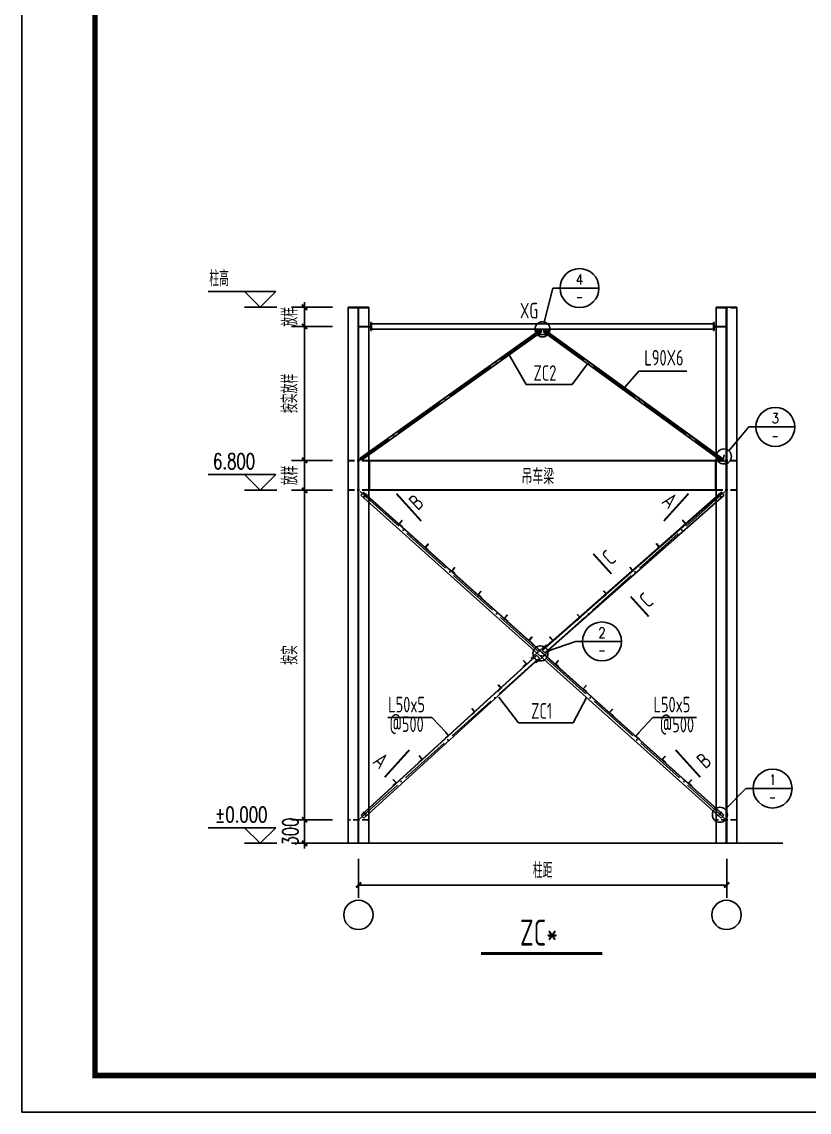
# Model space of a CAD drawing. Extents: x -33967 to 1773478, y -1022458 to -784650.
# Drawn here: x 1012492 to 1042812, y -1022458 to -980458 of the extents above; entities that cross this region are included whole.
import ezdxf
from ezdxf.enums import TextEntityAlignment as Align

# ---------------------------------------------------------------- set-up
doc = ezdxf.new("R2010")
doc.units = 0
doc.header["$LTSCALE"] = 1000
doc.header["$MEASUREMENT"] = 0
doc.linetypes.add('DASH', pattern=[0.35, 0.25, -0.1])
doc.linetypes.add('DOTE', pattern=[2.42, 2, -0.2, 0.02, -0.2])
for name, color, linetype in [('AXIS', 3, 'Continuous'), ('AXIS_TEXT', 7, 'Continuous'), ('DOTE', 1, 'DOTE'), ('GZ', 50, 'Continuous'), ('PUB_TEXT', 7, 'Continuous'), ('PUB_TITLE', 4, 'Continuous'), ('SC', 3, 'Continuous'), ('TEXT', 7, 'Continuous'), ('吊车梁', 161, 'Continuous'), ('文字', 7, 'Continuous'), ('角钢', 6, 'Continuous')]:
    doc.layers.add(name, color=color, linetype=linetype)
doc.styles.add('_TCH_DIM', font='SIMPLEX', dxfattribs={"bigfont": 'GBCBIG'})
doc.styles.add('_TCH_DIM_T3', font='SIMPLEX', dxfattribs={"width": 0.705882, "bigfont": 'GBCBIG'})
doc.styles.add('_TCH_LABEL', font='COMPLEX', dxfattribs={"bigfont": 'GBCBIG'})
doc.styles.add('C', font='tssdeng.shx', dxfattribs={"height": 3, "bigfont": 'tssdchn.shx'})
doc.styles.add('COMPLEX', font='COMPLEX')
doc.styles.add('TSSD_Label', font='tssdeng.shx', dxfattribs={"width": 0.7, "bigfont": 'hztxt.shx'})
doc.dimstyles.new('TCH-200-10', dxfattribs={"dimtxt": 595, "dimasz": 200, "dimexe": 500, "dimexo": 600, "dimgap": 252.5, "dimtad": 1, "dimdec": 0, "dimlfac": 0.1, "dimzin": 0, "dimdsep": 46, "dimtxsty": '_TCH_DIM_T3', "dimblk": 'ARCHTICK', "dimcen": 0.09, "dimclrd": 124, "dimclre": 124, "dimclrt": 7, "dimazin": 2, "dimtfac": 1, "dimtdec": 0, "dimtix": 1, "dimtmove": 2, "dimatfit": 3, "dimfxl": 1, "dimtolj": 1, "dimtzin": 0, "dimarcsym": 0})

# ---------------------------------------------------------------- blocks, each defined once
blk = doc.blocks.new('_AXISO')
blk.add_circle((0, 0), 0.5)
at = {"layer": 'AXIS_TEXT', "style": 'COMPLEX', "width": 1.041667}
blk.add_attdef('A', text='', height=0.56, dxfattribs=at).set_placement((-0.25, -0.28), (0.25, -0.28), align=Align.FIT)
blk = doc.blocks.new('_ArchTick')
at = {"color": 0, "linetype": 'ByBlock', "const_width": 0.4}
blk.add_lwpolyline([(-0.5, -0.5), (0.5, 0.5)], dxfattribs=at)
blk = doc.blocks.new('*D262')
at = {"layer": 'AXIS', "color": 124, "lineweight": -2, "transparency": 16777216}
for p, q in [((1024457, -1011195), (1022882, -1011195)), ((1023382, -1011195), (1023382, -1010995)), ((1023382, -1012102), (1023382, -1011195)), ((1024457, -1012102), (1022882, -1012102)), ((1023382, -1012102), (1023382, -1012302))]:
    blk.add_line(p, q, dxfattribs=at)
at = {"layer": 'Defpoints', "color": 0, "transparency": 16777216}
for p in [(1023382, -1011195), (1025057, -1011195), (1025057, -1012102)]:
    blk.add_point(p, dxfattribs=at)
at = {"layer": 'AXIS', "color": 124, "lineweight": -2, "transparency": 16777216, "xscale": 200, "yscale": 200, "zscale": 200}
for p, rotation in [((1023382, -1011195), 270), ((1023382, -1012102), 90)]:
    blk.add_blockref('_ArchTick', p, dxfattribs=dict(at, rotation=rotation))
at = {"layer": 'AXIS', "color": 7, "transparency": 16777216, "insert": (1022832, -1011649), "char_height": 595, "attachment_point": 5, "rotation": 90, "style": '_TCH_DIM_T3'}
blk.add_mtext('\\A1;300', dxfattribs=at)
blk = doc.blocks.new('*D263')
at = {"layer": 'AXIS', "color": 124, "lineweight": -2, "transparency": 16777216}
for p, q in [((1024453, -998503), (1022882, -998503)), ((1023382, -1011195), (1023382, -998503)), ((1024457, -1011195), (1022882, -1011195))]:
    blk.add_line(p, q, dxfattribs=at)
at = {"layer": 'Defpoints', "color": 0, "transparency": 16777216}
for p in [(1023382, -998503), (1025053, -998503), (1025057, -1011195)]:
    blk.add_point(p, dxfattribs=at)
at = {"layer": 'AXIS', "color": 124, "lineweight": -2, "transparency": 16777216, "xscale": 200, "yscale": 200, "zscale": 200}
for p, rotation in [((1023382, -998503), 90), ((1023382, -1011195), 270)]:
    blk.add_blockref('_ArchTick', p, dxfattribs=dict(at, rotation=rotation))
at = {"layer": 'AXIS', "color": 7, "transparency": 16777216, "insert": (1022813, -1004849), "char_height": 595, "attachment_point": 5, "rotation": 90, "style": '_TCH_DIM_T3'}
blk.add_mtext('\\A1;按实', dxfattribs=at)
blk = doc.blocks.new('*D264')
at = {"layer": 'AXIS', "color": 124, "lineweight": -2, "transparency": 16777216}
for p, q in [((1024453, -991452), (1022882, -991452)), ((1023382, -991452), (1023382, -991252)), ((1023382, -992193), (1023382, -991452)), ((1024457, -992193), (1022882, -992193)), ((1023382, -992193), (1023382, -992393))]:
    blk.add_line(p, q, dxfattribs=at)
at = {"layer": 'Defpoints', "color": 0, "transparency": 16777216}
for p in [(1023382, -991452), (1025053, -991452), (1025057, -992193)]:
    blk.add_point(p, dxfattribs=at)
at = {"layer": 'AXIS', "color": 124, "lineweight": -2, "transparency": 16777216, "xscale": 200, "yscale": 200, "zscale": 200}
for p, rotation in [((1023382, -991452), 270), ((1023382, -992193), 90)]:
    blk.add_blockref('_ArchTick', p, dxfattribs=dict(at, rotation=rotation))
at = {"layer": 'AXIS', "color": 7, "transparency": 16777216, "insert": (1022816, -991823), "char_height": 595, "width": 1752.3, "attachment_point": 5, "rotation": 90, "style": '_TCH_DIM_T3'}
blk.add_mtext('\\A1;放样', dxfattribs=at)
blk = doc.blocks.new('*D265')
at = {"layer": 'AXIS', "color": 124, "lineweight": -2, "transparency": 16777216}
for p, q in [((1024457, -992193), (1022882, -992193)), ((1023382, -992193), (1023382, -997351)), ((1024453, -997351), (1022882, -997351))]:
    blk.add_line(p, q, dxfattribs=at)
at = {"layer": 'Defpoints', "color": 0, "transparency": 16777216}
for p in [(1025057, -992193), (1023382, -997351), (1025053, -997351)]:
    blk.add_point(p, dxfattribs=at)
at = {"layer": 'AXIS', "color": 124, "lineweight": -2, "transparency": 16777216, "xscale": 200, "yscale": 200, "zscale": 200}
for p, rotation in [((1023382, -992193), 90), ((1023382, -997351), 270)]:
    blk.add_blockref('_ArchTick', p, dxfattribs=dict(at, rotation=rotation))
at = {"layer": 'AXIS', "color": 7, "transparency": 16777216, "insert": (1022813, -994772), "char_height": 595, "width": 1752.3, "attachment_point": 5, "rotation": 90, "style": '_TCH_DIM_T3'}
blk.add_mtext('\\A1;按实放样', dxfattribs=at)
blk = doc.blocks.new('*D266')
at = {"layer": 'AXIS', "color": 124, "lineweight": -2, "transparency": 16777216}
for p, q in [((1024457, -997351), (1022882, -997351)), ((1023382, -998503), (1023382, -997351)), ((1024457, -998503), (1022882, -998503))]:
    blk.add_line(p, q, dxfattribs=at)
at = {"layer": 'Defpoints', "color": 0, "transparency": 16777216}
for p in [(1023382, -997351), (1025057, -997351), (1025057, -998503)]:
    blk.add_point(p, dxfattribs=at)
at = {"layer": 'AXIS', "color": 124, "lineweight": -2, "transparency": 16777216, "xscale": 200, "yscale": 200, "zscale": 200}
for p, rotation in [((1023382, -997351), 90), ((1023382, -998503), 270)]:
    blk.add_blockref('_ArchTick', p, dxfattribs=dict(at, rotation=rotation))
at = {"layer": 'AXIS', "color": 7, "transparency": 16777216, "insert": (1022816, -997927), "char_height": 595, "width": 1752.3, "attachment_point": 5, "rotation": 90, "style": '_TCH_DIM_T3'}
blk.add_mtext('\\A1;放样', dxfattribs=at)
blk = doc.blocks.new('*D298')
at = {"layer": 'AXIS', "color": 124, "lineweight": -2, "transparency": 16777216}
for p, q in [((1025463, -1012702), (1025463, -1014208)), ((1039638, -1012702), (1039638, -1014208)), ((1025463, -1013708), (1039638, -1013708))]:
    blk.add_line(p, q, dxfattribs=at)
at = {"layer": 'Defpoints', "color": 0, "transparency": 16777216}
for p in [(1025463, -1012102, 6864), (1039638, -1012102, 6864), (1039638, -1013708)]:
    blk.add_point(p, dxfattribs=at)
at = {"layer": 'AXIS', "color": 124, "lineweight": -2, "transparency": 16777216, "xscale": 200, "yscale": 200, "zscale": 200, "rotation": 180}
blk.add_blockref('_ArchTick', (1025463, -1013708), dxfattribs=at)
at = {"layer": 'AXIS', "color": 124, "lineweight": -2, "transparency": 16777216, "xscale": 200, "yscale": 200, "zscale": 200}
blk.add_blockref('_ArchTick', (1039638, -1013708), dxfattribs=at)
at = {"layer": 'AXIS', "color": 7, "transparency": 16777216, "insert": (1032551, -1013144), "char_height": 595, "attachment_point": 5, "style": '_TCH_DIM_T3'}
blk.add_mtext('\\A1;柱距', dxfattribs=at)

msp = doc.modelspace()

# ---------------------------------------------------------------- linework, layer by layer
at = {"color": 8, "linetype": 'DASH'}
for p, q in [((1040026.3, -991452.1), (1039638.5, -991452.1)), ((1040026.3, -991470.2), (1039638.5, -991470.2)), ((1025057.5, -997351.2), (1025445.3, -997351.2)), ((1025057.5, -997369.3), (1025445.3, -997369.3)), ((1025851.3, -997351.2), (1025463.5, -997351.2)), ((1025851.3, -997369.3), (1025463.5, -997369.3)), ((1039232.5, -997351.2), (1039620.3, -997351.2)), ((1039232.5, -997369.3), (1039620.3, -997369.3)), ((1040026.3, -997351.2), (1039638.5, -997351.2)), ((1040026.3, -997369.3), (1039638.5, -997369.3)), ((1025057.5, -998485.2), (1025445.3, -998485.2)), ((1025057.5, -998503.3), (1025445.3, -998503.3)), ((1025851.3, -998485.2), (1025463.5, -998485.2)), ((1025851.3, -998503.3), (1025463.5, -998503.3)), ((1039232.5, -998485.2), (1039620.3, -998485.2)), ((1039232.5, -998503.3), (1039620.3, -998503.3)), ((1040026.3, -998485.2), (1039638.5, -998485.2)), ((1040026.3, -998503.3), (1039638.5, -998503.3)), ((1025851.3, -1011195.1), (1025057.5, -1011195.1)), ((1040026.3, -1011195.1), (1039232.5, -1011195.1))]:
    msp.add_line(p, q, dxfattribs=at)
for p, q in [((1032322.8, -992303.7, 3539.6), (1032322.8, -992392.1, 3510.9)), ((1032322.8, -992303.7, 3539.6), (1032760, -992303.7, 3539.6)), ((1032398.2, -992498, 3511.4), (1032322.8, -992392.1, 3510.9)), ((1032469.2, -992367.8, 3511.2), (1032431.2, -992394.9, 3511.2)), ((1032433.9, -992393, 3511.2), (1032444.4, -992373.2, 3511.2)), ((1032433.9, -992393, 3511.2), (1032456, -992389.5, 3511.2)), ((1032442.4, -992370.5, 3511.2), (1032458, -992392.2, 3511.2)), ((1032466.5, -992369.7, 3511.2), (1032444.4, -992373.2, 3511.2)), ((1032466.5, -992369.7, 3511.2), (1032456, -992389.5, 3511.2)), ((1032613.7, -992367.8, 3511.2), (1032651.6, -992394.9, 3511.2)), ((1032616.4, -992369.7, 3511.2), (1032638.4, -992373.2, 3511.2)), ((1032616.4, -992369.7, 3511.2), (1032626.8, -992389.5, 3511.2)), ((1032640.4, -992370.5, 3511.2), (1032624.9, -992392.2, 3511.2)), ((1032648.9, -992393, 3511.2), (1032626.8, -992389.5, 3511.2)), ((1032648.9, -992393, 3511.2), (1032638.4, -992373.2, 3511.2)), ((1032684.6, -992498, 3511.4), (1032760, -992392.1, 3510.9)), ((1032760, -992303.7, 3539.6), (1032760, -992392.1, 3510.9)), ((1039629.4, -992188.5), (1039629.4, -992206.2)), ((1032398.2, -992498, 3511.4), (1032684.6, -992498, 3511.4)), ((1025554.4, -997277.7, 3511.2), (1025592.6, -997250.9, 3511.2)), ((1025557.1, -997275.8, 3511.2), (1025567.7, -997256.1, 3511.2)), ((1025557.1, -997275.8, 3511.2), (1025579.2, -997272.5, 3511.2)), ((1025565.8, -997253.4, 3511.2), (1025581.1, -997275.2, 3511.2)), ((1025589.8, -997252.8, 3511.2), (1025567.7, -997256.1, 3511.2)), ((1025589.8, -997252.8, 3511.2), (1025579.2, -997272.5, 3511.2)), ((1039489.4, -997334.3, 3511.2), (1039451.5, -997307.1, 3511.2)), ((1039454.2, -997309.1, 3511.2), (1039476.3, -997312.6, 3511.2)), ((1039454.2, -997309.1, 3511.2), (1039464.6, -997328.8, 3511.2)), ((1039478.2, -997309.9, 3511.2), (1039462.7, -997331.5, 3511.2)), ((1039486.7, -997332.3, 3511.2), (1039464.6, -997328.8, 3511.2)), ((1039486.7, -997332.3, 3511.2), (1039476.3, -997312.6, 3511.2)), ((1032102.6, -1004967), (1032678.2, -1004451)), ((1032304.2, -1005147.8), (1032879.8, -1004631.8)), ((1032720.4, -1004488.8), (1032678.2, -1004451)), ((1032879.8, -1004631.8), (1032837.6, -1004593.9)), ((1032144.8, -1005004.9), (1032102.6, -1004967)), ((1032424.7, -1004965), (1032307, -1004859.5)), ((1032650.5, -1004761.6), (1032533.3, -1004656.6)), ((1032304.2, -1005147.8), (1032262, -1005109.9))]:
    msp.add_line(p, q)
at = {"const_width": 5, "elevation": 3511.2}
for points in [[(1032451.9, -992379.5, 1), (1032447.2, -992384.1, 1.0029592), (1032451.9, -992379.5)], [(1032630.9, -992379.5, -1), (1032635.6, -992384.1, -1.0029592), (1032630.9, -992379.5)], [(1025571.1, -997265.3, -1), (1025577.1, -997262.4, -1.0029592), (1025571.1, -997265.3)], [(1039472.8, -997321.7, 1), (1039466.8, -997318.8, 1.0029592), (1039472.8, -997321.7)]]:
    msp.add_lwpolyline(points, format="xyb", dxfattribs=at)
at = {"color": 3, "const_width": 117.6, "elevation": -6864.3}
msp.add_lwpolyline([(1030172.4, -1016346), (1034849.3, -1016346)], dxfattribs=at)
for centre in [(1025705.5, -998720.4), (1039378.2, -998720.4), (1025710.8, -1010974.9)]:
    msp.add_circle(centre, 28.3)
at = {"layer": 'AXIS'}
for p, q in [((1032612.9, -992023.4), (1032942.7, -990715.2)), ((1032942.7, -990715.2), (1033218.1, -990715.2)), ((1034718.1, -990715.2), (1033218.1, -990715.2)), ((1022268.9, -990852.1), (1019664.3, -990852.1)), ((1021668.9, -991452.1), (1021068.9, -990852.1)), ((1021668.9, -991452.1), (1022268.9, -990852.1)), ((1022308.9, -991452.1), (1021068.9, -991452.1)), ((1031910.2, -994432.4, 2824.7), (1031255.3, -993288.6, 2824.7)), ((1033689, -994432.4, 2824.7), (1034272.8, -993626.7, 2604.4)), ((1036248.1, -993909.5), (1035640.2, -994618.6)), ((1038103.3, -993909.5), (1036248.1, -993909.5)), ((1031910.2, -994432.4, 2824.7), (1033689, -994432.4, 2824.7)), ((1039712.8, -996979.8), (1040482, -996063)), ((1040482, -996063), (1040757.5, -996063)), ((1042257.5, -996063), (1040757.5, -996063)), ((1022268.9, -997894.3), (1019664.3, -997894.3)), ((1021668.9, -998494.3), (1021068.9, -997894.3)), ((1021668.9, -998494.3), (1022268.9, -997894.3)), ((1022308.9, -998494.3), (1021068.9, -998494.3)), ((1032738.5, -1004694.1), (1033807.9, -1004325.1)), ((1033807.9, -1004325.1), (1034083.4, -1004325.1)), ((1035583.4, -1004325.1), (1034083.4, -1004325.1)), ((1031623.8, -1007460.4), (1030861.8, -1006469.6)), ((1033728.5, -1007460.4), (1034237.2, -1006483.2)), ((1028286.5, -1007256.9), (1026581.2, -1007256.9)), ((1028286.5, -1007256.9), (1028833.7, -1007838.1)), ((1031623.8, -1007460.4), (1033728.5, -1007460.4)), ((1036797.3, -1007256.9), (1036250.1, -1007838.1)), ((1036797.3, -1007256.9), (1038476.2, -1007256.9)), ((1039576.8, -1010798), (1040377.1, -1009992.1)), ((1040377.1, -1009992.1), (1040652.5, -1009992.1)), ((1042152.5, -1009992.1), (1040652.5, -1009992.1)), ((1022268.9, -1011502.3), (1019664.3, -1011502.3)), ((1021668.9, -1012102.3), (1021068.9, -1011502.3)), ((1021668.9, -1012102.3), (1022268.9, -1011502.3)), ((1022308.9, -1012102.3), (1021068.9, -1012102.3)), ((1023343.3, -1012102.3), (1041802.2, -1012102.3))]:
    msp.add_line(p, q, dxfattribs=at)
at = {"layer": 'AXIS', "const_width": 70.8, "elevation": 6864.3}
for points in [[(1026921.2, -998635.5), (1027870.6, -999686)], [(1038162.6, -998635.5), (1037213.2, -999686)]]:
    msp.add_lwpolyline(points, dxfattribs=at)
at = {"layer": 'AXIS', "const_width": 70.8}
for points in [[(1034500.7, -1000953.1), (1035197.5, -1001724.2)], [(1035937.1, -1002596.4), (1036633.9, -1003367.5)], [(1026468.1, -1009552.9), (1027417.5, -1008502.3)], [(1038615.7, -1009552.9), (1037666.3, -1008502.3)]]:
    msp.add_lwpolyline(points, dxfattribs=at)
at = {"layer": 'AXIS'}
for centre, radius in [((1033968.1, -990715.2), 750), ((1032542.2, -992303.7), 289.1), ((1041507.5, -996063), 750), ((1039527, -997201.2), 289.1), ((1034833.4, -1004325.1), 750), ((1032465.2, -1004788.4), 289.1), ((1041402.5, -1009992.1), 750), ((1039373.2, -1011003.1), 289.1)]:
    msp.add_circle(centre, radius, dxfattribs=at)
at = {"layer": 'DOTE'}
for p, q in [((1025454.4, -1012102.3), (1025454.4, -991452.1)), ((1039629.4, -1012102.3), (1039629.4, -991452.1)), ((1032541.4, -992303.7, 3539.6), (1025463.5, -997351.2)), ((1032543, -992303.7, 3539.6), (1039579.7, -997408.5)), ((1039620.3, -1011195.1), (1025463.5, -998503.3)), ((1025463.5, -1011195.1), (1039620.3, -998503.3)), ((1025630.8, -998805.5), (1025778.8, -998636.9)), ((1039453, -998805.5), (1039305, -998636.9)), ((1025636, -1010889.8), (1025784, -1011058.3)), ((1039447.7, -1010889.7), (1039299.7, -1011058.2))]:
    msp.add_line(p, q, dxfattribs=at)
at = {"layer": 'GZ'}
for p, q in [((1025856, -991452.1), (1025052.8, -991452.1)), ((1025057.5, -991452.1), (1025445.3, -991452.1)), ((1025057.5, -1012102.3), (1025057.5, -991452.1)), ((1025057.5, -991470.2), (1025445.3, -991470.2)), ((1025445.3, -1012102.3), (1025445.3, -991452.1)), ((1025851.3, -991452.1), (1025463.5, -991452.1)), ((1025463.5, -1012102.3), (1025463.5, -991452.1)), ((1025851.3, -991470.2), (1025463.5, -991470.2)), ((1025851.3, -1012102.3), (1025851.3, -991452.1)), ((1040031, -991452.1), (1039227.8, -991452.1)), ((1039232.5, -991452.1), (1039620.3, -991452.1)), ((1039232.5, -1012102.3), (1039232.5, -991452.1)), ((1039232.5, -991470.2), (1039620.3, -991470.2)), ((1039620.3, -1012102.3), (1039620.3, -991452.1)), ((1039638.5, -1012102.3), (1039638.5, -991452.1)), ((1040026.3, -1012102.3), (1040026.3, -991452.1))]:
    msp.add_line(p, q, dxfattribs=at)
at = {"layer": 'PUB_TITLE'}
msp.add_lwpolyline([(1012492.1, -1022458.4), (1131292.1, -1022458.4), (1131292.1, -938458.4), (1012492.1, -938458.4)], close=True, dxfattribs=at)
at = {"layer": 'PUB_TITLE', "const_width": 212.1}
msp.add_lwpolyline([(1015312.4, -1021044.2), (1015312.4, -939872.6), (1129292.1, -939872.6), (1129292.1, -1021044.2)], close=True, dxfattribs=at)
at = {"layer": 'SC', "extrusion": (0.0037, 0.008783, 0.999955)}
for p, q in [((1025524.5, -997264.5, 70.9), (1032456.7, -992321.4, 3432)), ((1025527.4, -997268.5, 71.8), (1032459.6, -992325.4, 3432.9)), ((1025576.6, -997337.8, 71.3), (1032508.8, -992394.8, 3432.4)), ((1032508.8, -992394.8, 3511.4), (1032456.7, -992321.4, 3510.9)), ((1032508.8, -992394.8, 3511.4), (1032456.7, -992321.4, 3510.9)), ((1025576.7, -997337.9, 63.4), (1025524.5, -997264.5, 63))]:
    msp.add_line(p, q, dxfattribs=at)
at = {"layer": 'SC', "extrusion": (-0.003629, 0.008813, 0.999955)}
for p, q in [((1032574.8, -992395.1, 3511.4), (1032627.5, -992322.1, 3510.9)), ((1032574.8, -992395.1, 3511.4), (1032627.5, -992322.1, 3510.9)), ((1039466.7, -997394.2, 71.3), (1032574.8, -992395.1, 3432.4)), ((1039516.5, -997325.2, 71.8), (1032624.7, -992326.1, 3432.9)), ((1039519.4, -997321.2, 70.9), (1032627.5, -992322.1, 3432)), ((1039466.7, -997394.2, 63.4), (1039519.4, -997321.3, 63))]:
    msp.add_line(p, q, dxfattribs=at)
at = {"layer": 'SC'}
for p, q in [((1039514.9, -997267.6), (1039539.1, -997134.8)), ((1025650.8, -998575.3), (1025544.5, -998690.2)), ((1039419.1, -1011128.9), (1025544.5, -998690.2)), ((1039513.5, -1011021.5), (1025640.7, -998584.4)), ((1039523.6, -1011012.4), (1025650.8, -998575.3)), ((1032533.3, -1004656.6), (1039433, -998575.3)), ((1032543.4, -1004665.6), (1039443.1, -998584.4)), ((1032650.5, -1004761.6), (1039539.2, -998690.2)), ((1039433, -998575.3), (1039539.2, -998690.2)), ((1025560.2, -1011012.4), (1032307, -1004859.5)), ((1025570.3, -1011021.5), (1032317.1, -1004868.5)), ((1025664.6, -1011128.9), (1032424.2, -1004964.5)), ((1025664.6, -1011128.9), (1025560.2, -1011012.4)), ((1039419.1, -1011128.9), (1039523.6, -1011012.4))]:
    msp.add_line(p, q, dxfattribs=at)
at = {"layer": 'TEXT'}
for p, q in [((1025934.4, -992188.5), (1025454.4, -992188.5)), ((1025934.4, -992206.2), (1025454.4, -992206.2)), ((1025952.7, -992091), (1039131.7, -992091, 6864.3)), ((1025952.7, -992303.7), (1039131.7, -992303.7, 6864.3)), ((1039150, -992188.5, 6864.3), (1039629.4, -992188.5)), ((1039150, -992206.2, 6864.3), (1039629.4, -992206.2))]:
    msp.add_line(p, q, dxfattribs=at)
msp.add_lwpolyline([(1025934.4, -992046.7), (1025952.7, -992046.7), (1025952.7, -992348), (1025934.4, -992348)], close=True, dxfattribs=at)
at = {"layer": 'TEXT', "elevation": 6864.3}
msp.add_lwpolyline([(1039150, -992046.7), (1039131.7, -992046.7), (1039131.7, -992348), (1039150, -992348)], close=True, dxfattribs=at)
at = {"layer": '吊车梁'}
for p, q in [((1025880.1, -998503.2), (1025880.1, -997351.2)), ((1039203.7, -997351.2), (1025880.1, -997351.2)), ((1039203.7, -997374.2), (1025880.1, -997374.2)), ((1039203.7, -998503.2), (1039203.7, -997351.2)), ((1039203.7, -998480.1), (1025880.1, -998480.1)), ((1039203.7, -998503.2), (1025880.1, -998503.2))]:
    msp.add_line(p, q, dxfattribs=at)
at = {"layer": '角钢'}
for p, q in [((1027131, -999662.8), (1027009.9, -999793.7)), ((1027131.6, -999678.8), (1027033.6, -999784.8)), ((1027034.2, -999800.8), (1027142.1, -999896.8)), ((1038039.4, -999789.2), (1037931.5, -999885.2)), ((1037941.9, -999667.2), (1038040, -999773.2)), ((1037942.6, -999651.2), (1038063.7, -999782.2)), ((1028144.2, -1000571.1), (1028023.1, -1000702.1)), ((1028144.9, -1000587.1), (1028046.8, -1000693.2)), ((1028047.4, -1000709.2), (1028155.3, -1000805.2)), ((1037026.2, -1000697.6), (1036918.3, -1000793.6)), ((1036928.7, -1000575.6), (1037026.8, -1000681.6)), ((1036929.3, -1000559.6), (1037050.5, -1000690.5)), ((1029157.5, -1001479.5), (1029036.3, -1001610.5)), ((1029158.1, -1001495.5), (1029060, -1001601.5)), ((1029060.6, -1001617.5), (1029168.5, -1001713.6)), ((1036012.9, -1001606), (1035905.1, -1001702)), ((1035915.5, -1001483.9), (1036013.6, -1001590)), ((1035916.1, -1001467.9), (1036037.3, -1001598.9)), ((1030170.7, -1002387.9), (1030049.6, -1002518.8)), ((1030171.3, -1002403.9), (1030073.3, -1002509.9)), ((1030073.9, -1002525.9), (1030181.8, -1002621.9)), ((1034999.7, -1002514.3), (1034891.8, -1002610.3)), ((1034902.2, -1002392.3), (1035000.3, -1002498.3)), ((1034902.9, -1002376.3), (1035024, -1002507.3)), ((1031183.9, -1003296.2), (1031062.8, -1003427.2)), ((1031184.6, -1003312.3), (1031086.5, -1003418.3)), ((1033889, -1003300.7), (1033987.1, -1003406.7)), ((1033889.6, -1003284.7), (1034010.8, -1003415.6)), ((1031087.1, -1003434.3), (1031195, -1003530.3)), ((1033986.5, -1003422.7), (1033878.6, -1003518.7)), ((1032137.6, -1004153.6), (1032016.5, -1004284.6)), ((1032138.2, -1004169.6), (1032040.2, -1004275.6)), ((1032826.4, -1004169.6), (1032924.5, -1004275.6)), ((1032827.1, -1004153.6), (1032948.2, -1004284.6)), ((1032040.8, -1004291.6), (1032148.7, -1004387.7)), ((1032923.9, -1004291.6), (1032816, -1004387.7)), ((1031910.6, -1005200), (1031802.8, -1005296)), ((1031813.2, -1005078), (1031911.3, -1005184)), ((1031813.8, -1005062), (1031935, -1005192.9)), ((1033150.8, -1005062), (1033029.7, -1005192.9)), ((1033151.5, -1005078), (1033053.4, -1005184)), ((1033054, -1005200), (1033161.9, -1005296)), ((1030938.8, -1006139.1), (1030830.9, -1006235.1)), ((1030841.4, -1006017.1), (1030939.4, -1006123.1)), ((1030842, -1006001.1), (1030963.1, -1006132)), ((1034223.6, -1006021.4), (1034102.5, -1006152.3)), ((1034224.3, -1006037.4), (1034126.2, -1006143.4)), ((1034126.8, -1006159.4), (1034234.7, -1006255.4)), ((1029925.6, -1007047.5), (1029817.7, -1007143.5)), ((1029828.1, -1006925.4), (1029926.2, -1007031.5)), ((1029828.8, -1006909.4), (1029949.9, -1007040.4)), ((1035236.9, -1006929.7), (1035115.7, -1007060.7)), ((1035237.5, -1006945.7), (1035139.4, -1007051.8)), ((1035140, -1007067.8), (1035247.9, -1007163.8)), ((1028912.4, -1007955.8), (1028804.5, -1008051.8)), ((1028814.9, -1007833.8), (1028913, -1007939.8)), ((1028815.5, -1007817.8), (1028936.7, -1007948.8)), ((1036250.1, -1007838.1), (1036128.9, -1007969.1)), ((1036250.7, -1007854.1), (1036152.6, -1007960.1)), ((1036153.3, -1007976.1), (1036261.1, -1008072.1)), ((1027801.7, -1008742.2), (1027899.7, -1008848.2)), ((1027802.3, -1008726.2), (1027923.4, -1008857.1)), ((1037263.3, -1008746.5), (1037142.2, -1008877.4)), ((1037264, -1008762.5), (1037165.9, -1008868.5)), ((1027899.1, -1008864.2), (1027791.2, -1008960.2)), ((1037166.5, -1008884.5), (1037274.4, -1008980.5)), ((1026796.4, -1009659.3), (1026894.5, -1009765.3)), ((1026797, -1009643.3), (1026918.2, -1009774.2)), ((1038276.6, -1009654.8), (1038155.4, -1009785.8)), ((1038277.2, -1009670.8), (1038179.1, -1009776.9)), ((1026893.8, -1009781.3), (1026786, -1009877.3)), ((1038179.7, -1009792.9), (1038287.6, -1009888.9))]:
    msp.add_line(p, q, dxfattribs=at)
msp.add_circle((1039373, -1010974.8), 28.3, dxfattribs=at)
for centre, start, end in [((1027041.9, -999792.5), 137.23117, 227.23117), ((1027123.3, -999671.1), 317.23117, 47.23117), ((1027134.4, -999905.1), 317.23117, 47.23117), ((1037939.2, -999893.6), 132.76883, 222.76883), ((1037950.3, -999659.5), 132.76883, 222.76883), ((1038031.7, -999780.9), 312.76883, 42.76883), ((1028055.1, -1000700.9), 137.23117, 227.23117), ((1028136.5, -1000579.5), 317.23117, 47.23117), ((1028147.6, -1000813.5), 317.23117, 47.23117), ((1036926, -1000801.9), 132.76883, 222.76883), ((1036937, -1000567.9), 132.76883, 222.76883), ((1037018.5, -1000689.3), 312.76883, 42.76883), ((1029068.3, -1001609.2), 137.23117, 227.23117), ((1029149.8, -1001487.8), 317.23117, 47.23117), ((1035923.8, -1001476.2), 132.76883, 222.76883), ((1036005.2, -1001597.7), 312.76883, 42.76883), ((1029160.8, -1001721.9), 317.23117, 47.23117), ((1035912.7, -1001710.3), 132.76883, 222.76883), ((1030081.6, -1002517.6), 137.23117, 227.23117), ((1030163, -1002396.2), 317.23117, 47.23117), ((1034910.6, -1002384.6), 132.76883, 222.76883), ((1034992, -1002506), 312.76883, 42.76883), ((1030174.1, -1002630.2), 317.23117, 47.23117), ((1034899.5, -1002618.7), 132.76883, 222.76883), ((1031176.2, -1003304.6), 317.23117, 47.23117), ((1033897.3, -1003293), 132.76883, 222.76883), ((1031094.8, -1003426), 137.23117, 227.23117), ((1031187.3, -1003538.6), 317.23117, 47.23117), ((1033886.3, -1003527), 132.76883, 222.76883), ((1033978.8, -1003414.4), 312.76883, 42.76883), ((1032129.9, -1004161.9), 317.23117, 47.23117), ((1032834.7, -1004161.9), 132.76883, 222.76883), ((1032048.5, -1004283.3), 137.23117, 227.23117), ((1032141, -1004396), 317.23117, 47.23117), ((1032823.7, -1004396), 132.76883, 222.76883), ((1032916.2, -1004283.3), 312.76883, 42.76883), ((1031810.5, -1005304.3), 132.76883, 222.76883), ((1031821.5, -1005070.3), 132.76883, 222.76883), ((1031903, -1005191.7), 312.76883, 42.76883), ((1033061.7, -1005191.7), 137.23117, 227.23117), ((1033143.2, -1005070.3), 317.23117, 47.23117), ((1033154.2, -1005304.3), 317.23117, 47.23117), ((1030838.6, -1006243.4), 132.76883, 222.76883), ((1030849.7, -1006009.4), 132.76883, 222.76883), ((1030931.1, -1006130.8), 312.76883, 42.76883), ((1034134.5, -1006151.1), 137.23117, 227.23117), ((1034215.9, -1006029.7), 317.23117, 47.23117), ((1034227, -1006263.7), 317.23117, 47.23117), ((1029825.4, -1007151.8), 132.76883, 222.76883), ((1029836.4, -1006917.8), 132.76883, 222.76883), ((1029917.9, -1007039.2), 312.76883, 42.76883), ((1035147.7, -1007059.5), 137.23117, 227.23117), ((1035229.2, -1006938), 317.23117, 47.23117), ((1035240.2, -1007172.1), 317.23117, 47.23117), ((1028823.2, -1007826.1), 132.76883, 222.76883), ((1028904.7, -1007947.5), 312.76883, 42.76883), ((1036161, -1007967.8), 137.23117, 227.23117), ((1036242.4, -1007846.4), 317.23117, 47.23117), ((1028812.2, -1008060.2), 132.76883, 222.76883), ((1036253.5, -1008080.5), 317.23117, 47.23117), ((1027810, -1008734.5), 132.76883, 222.76883), ((1037255.6, -1008754.8), 317.23117, 47.23117), ((1027798.9, -1008968.5), 132.76883, 222.76883), ((1027891.4, -1008855.9), 312.76883, 42.76883), ((1037174.2, -1008876.2), 137.23117, 227.23117), ((1037266.7, -1008988.8), 317.23117, 47.23117), ((1026804.7, -1009651.6), 132.76883, 222.76883), ((1038268.9, -1009663.2), 317.23117, 47.23117), ((1026793.7, -1009885.6), 132.76883, 222.76883), ((1026886.1, -1009773), 312.76883, 42.76883), ((1038187.4, -1009784.6), 137.23117, 227.23117), ((1038279.9, -1009897.2), 317.23117, 47.23117)]:
    msp.add_arc(centre, 11.3, start, end, dxfattribs=at)

# ---------------------------------------------------------------- block references
at = {"layer": 'AXIS'}
for p, xscale, yscale, zscale in [((1025454.4, -1014859.9, -6864.3), 1132.767181927338, 1132.767181927338, 1132.767181927338), ((1039629.4, -1014859.9, -6864.3), -1132.767181927338, 1132.767181926174, 1132.76718192632)]:
    msp.add_blockref('_AXISO', p, dxfattribs=dict(at, xscale=xscale, yscale=yscale, zscale=zscale))

# ---------------------------------------------------------------- texts
at = {"layer": 'PUB_TEXT', "style": '_TCH_DIM', "width": 0.705882}
for s, p in [('柱高', (1019712, -990642.1)), ('6.800', (1019856.3, -997684.3)), ('%%P0.000', (1019934.3, -1011292.3))]:
    msp.add_text(s, height=595, dxfattribs=at).set_placement(p)
at = {"layer": 'PUB_TEXT', "style": '_TCH_LABEL'}
for s, height, width, p, p2 in [('4', 389.1, 0.9375, (1033829.2, -990576), (1034107.1, -990576)), ('-', 391.5, 0.777778, (1033837.6, -991245.5), (1034098.6, -991245.5)), ('-', 391.5, 0.777778, (1041377, -996593.4), (1041638, -996593.4)), ('-', 391.5, 0.777778, (1034702.9, -1004855.4), (1034963.9, -1004855.4)), ('1', 406.7, 0.555556, (1041354.1, -1009855.4), (1041451, -1009855.4)), ('-', 391.5, 0.777778, (1041272, -1010522.4), (1041533, -1010522.4))]:
    msp.add_text(s, height=height, dxfattribs=dict(at, width=width)).set_placement(p, p2, align=Align.FIT)
for s, p, p2 in [('3', (1041377, -995924.2), (1041638, -995924.2)), ('2', (1034702.9, -1004186.2), (1034963.9, -1004186.2))]:
    msp.add_text(s, height=391.5, dxfattribs=at).set_placement(p, p2, align=Align.FIT)
at = {"layer": 'TEXT', "style": 'TSSD_Label', "width": 0.7}
for s, height, p in [('XG', 600, (1031675.7, -991882.2)), ('L90X6', 600, (1036464, -993697.5)), ('ZC2', 600, (1032199.3, -994286.2)), ('吊车梁', 600, (1031734.3, -998273.4, -6864.3)), ('L50x5', 600, (1026599.4, -1007056.9)), ('ZC1', 600, (1032107, -1007300.7)), ('L50x5', 600, (1036815.4, -1007056.9)), ('@500', 600, (1026652.3, -1007811.3)), ('@500', 600, (1037063.1, -1007827.3)), ('ZC*', 1000, (1031675.9, -1016041.8, -6864.3))]:
    msp.add_text(s, height=height, dxfattribs=at).set_placement(p)
at = {"layer": '文字', "style": 'C', "width": 0.8}
for s, rotation, p in [('B', 42.10378, (1027679.8, -998956.4, 6864.3)), ('A', 317.89622, (1037452, -998894.6, 6864.3)), ('C', 42.10378, (1035094.2, -1001091.4)), ('C', 42.10378, (1036530.7, -1002734.7)), ('A', 317.89622, (1026322.5, -1008910)), ('B', 42.10378, (1038761.3, -1008910))]:
    msp.add_text(s, height=600, rotation=rotation, dxfattribs=at).set_placement(p, align=Align.MIDDLE)

# ---------------------------------------------------------------- dimensions: what is measured, and where the dimension line sits
at = {"layer": 'AXIS'}
for base, p1, p2, angle, text, picture, middle in [((1023382.4, -991452.1), (1025057.5, -992193.1), (1025052.8, -991452.1), 90, '放样', '*D264', (1022816, -991822.6)), ((1023382.4, -997351.2), (1025057.5, -992193.1), (1025052.8, -997351.2), 270, '按实放样', '*D265', (1022812.7, -994772.1)), ((1023382.4, -997351.2), (1025057.5, -998503.3), (1025057.5, -997351.2), 270, '放样', '*D266', (1022816, -997927.3)), ((1023382.4, -998503.3), (1025057.5, -1011195.1), (1025052.8, -998503.3), 90, '按实', '*D263', (1022812.7, -1004849.2)), ((1023382.4, -1011195.1), (1025057.5, -1012102.3), (1025057.5, -1011195.1), 90, '300', '*D262', (1022832.4, -1011648.7))]:
    dim = msp.add_linear_dim(base=base, p1=p1, p2=p2, angle=angle, text=text, dimstyle='TCH-200-10', dxfattribs=at)
    dim.commit()
    dim.dimension.update_dxf_attribs({"geometry": picture, "text_midpoint": middle})
dim = msp.add_linear_dim(base=(1039638.5, -1013707.5, -6864.3), p1=(1025463.5, -1012102.3), p2=(1039638.5, -1012102.3), text='柱距', dimstyle='TCH-200-10', dxfattribs=at)
dim.commit()
dim.dimension.update_dxf_attribs({"geometry": '*D298', "text_midpoint": (1032551, -1013144.4, -6864.3)})

doc.saveas('drawing.dxf')
